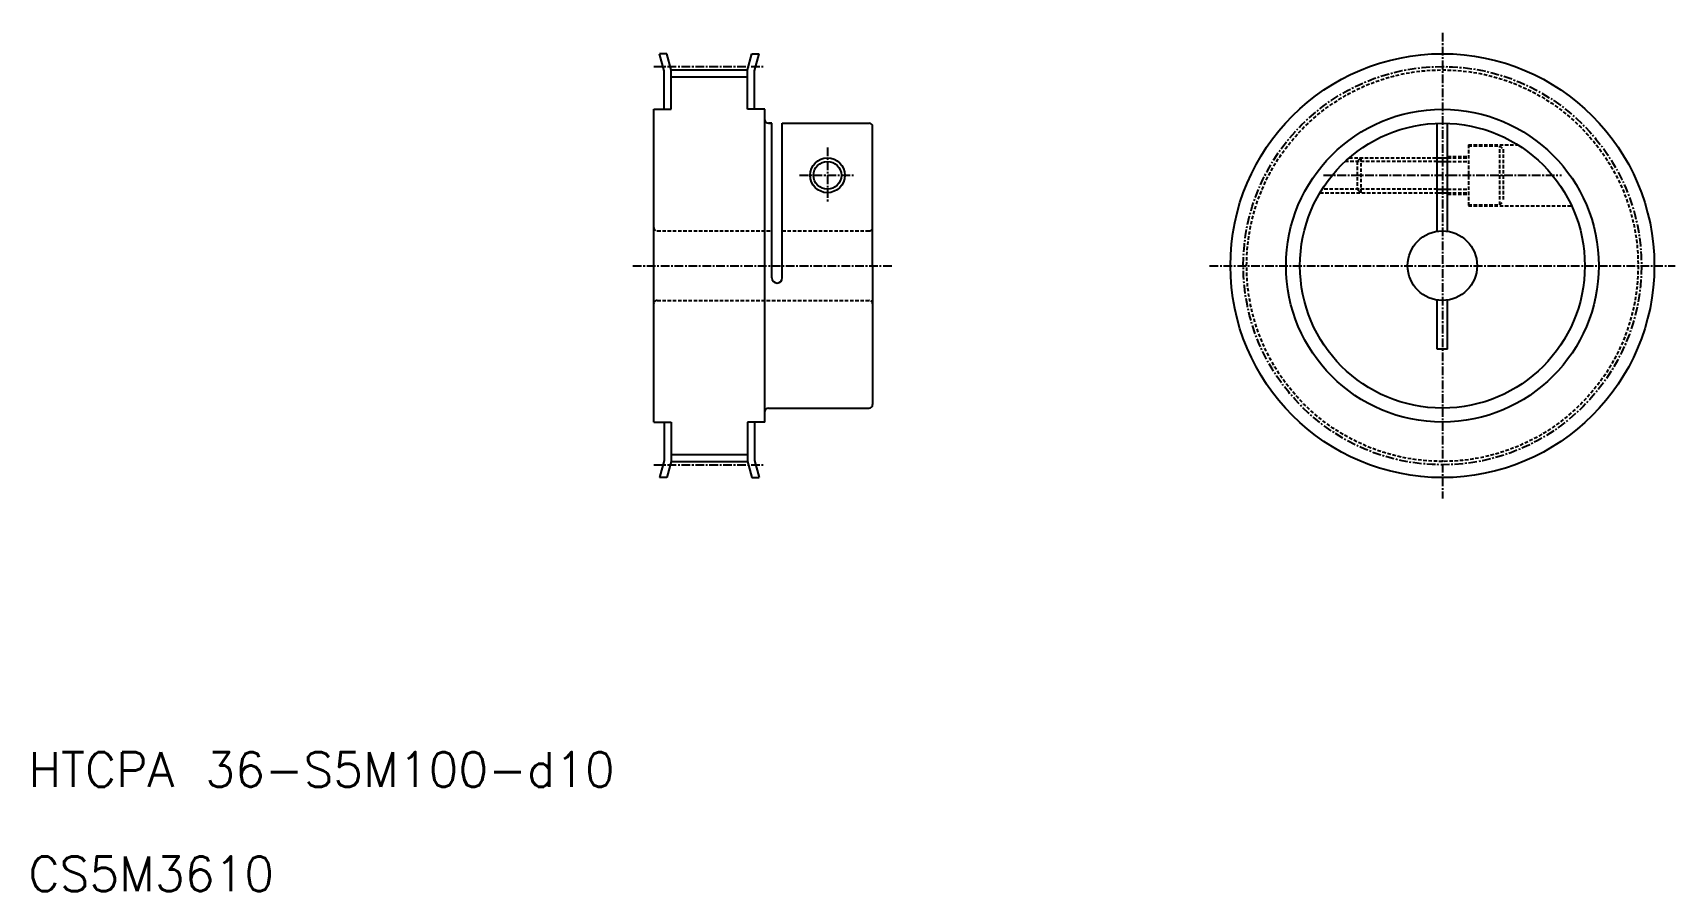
# Model space of a CAD drawing. Extents: x 11 to 247, y 10 to 133.
import ezdxf

# ---------------------------------------------------------------- set-up
doc = ezdxf.new("R2010")
doc.units = 0
doc.linetypes.add('CENTER', pattern=[2, 1.25, -0.25, 0.25, -0.25])
doc.linetypes.add('DASHED', pattern=[0.75, 0.5, -0.25])
doc.layers.get('0').update_dxf_attribs({"linetype": 'CONTINUOUS'})
doc.layers.add('CENTER', color=1, linetype='CENTER')
doc.styles.get("Standard").update_dxf_attribs({"font": 'txt.shx'})

msp = doc.modelspace()

# ---------------------------------------------------------------- linework, layer by layer
at = {"color": 7, "linetype": 'CONTINUOUS'}
for p, q in [((101.88, 130.5), (100.84, 130.5)), ((101.5, 128.04), (100.84, 130.5)), ((102.5, 128.17), (101.88, 130.5)), ((113.5, 128.17), (114.12, 130.5)), ((114.12, 130.5), (115.16, 130.5)), ((114.5, 128.04), (115.16, 130.5)), ((101.5, 122.5), (101.5, 128.04)), ((102.5, 122.5), (102.5, 128.17)), ((102.5, 128.17), (113.5, 128.17)), ((113.5, 122.5), (113.5, 128.17)), ((114.5, 122.5), (114.5, 128.04)), ((102.5, 127.17), (113.5, 127.17)), ((100, 77.5), (100, 122.5)), ((100, 122.5), (102.5, 122.5)), ((116, 122.5), (113.5, 122.5)), ((116, 77.5), (116, 122.5)), ((117, 120.5), (116.5, 120.5)), ((116.5, 120.5), (117, 120.5)), ((117, 98.25), (117, 120.5)), ((118.5, 98.25), (118.5, 120.5)), ((118.5, 120.5), (131, 120.5)), ((131.5, 100), (131.5, 120)), ((212.75, 104.97), (212.75, 120.49)), ((214.25, 104.97), (214.25, 120.49)), ((212.75, 115.5), (214.25, 115.5)), ((212.75, 110.5), (214.25, 110.5)), ((118.5, 98.5), (118.5, 99.75)), ((131.5, 100), (131.5, 80)), ((212.75, 88), (212.75, 95.06)), ((214.25, 88), (214.25, 95.06)), ((214.25, 88), (212.75, 88)), ((116.5, 79.5), (131, 79.5)), ((100, 77.5), (102.5, 77.5)), ((101.5, 77.5), (101.5, 71.96)), ((102.5, 77.5), (102.5, 71.83)), ((116, 77.5), (113.5, 77.5)), ((113.5, 77.5), (113.5, 71.83)), ((114.5, 77.5), (114.5, 71.96)), ((101.5, 71.96), (100.84, 69.5)), ((102.5, 71.83), (101.88, 69.5)), ((102.5, 72.83), (113.5, 72.83)), ((102.5, 71.83), (113.5, 71.83)), ((113.5, 71.83), (114.12, 69.5)), ((114.5, 71.96), (115.16, 69.5)), ((101.88, 69.5), (100.84, 69.5)), ((114.12, 69.5), (115.16, 69.5))]:
    msp.add_line(p, q, dxfattribs=at)
at = {"color": 3, "linetype": 'DASHED'}
for p, q in [((217.25, 117.4), (217.25, 108.6)), ((217.25, 117.4), (224.34, 117.4)), ((217.25, 117.25), (221.75, 117.25)), ((221.75, 108.75), (221.75, 117.25)), ((221.75, 117.25), (222.25, 116.75)), ((222.25, 116.75), (222.25, 109.25)), ((212.75, 115), (199.53, 115)), ((200.08, 115.5), (212.75, 115.5)), ((201.25, 115), (201.75, 115.5)), ((201.25, 115), (201.25, 111)), ((201.75, 115.5), (201.75, 110.5)), ((214.25, 115.7), (217.25, 115.7)), ((214.25, 115.5), (217.25, 115.5)), ((214.25, 115), (217.25, 115)), ((195.89, 110.5), (212.75, 110.5)), ((212.75, 111), (196.2, 111)), ((201.25, 111), (201.75, 110.5)), ((214.25, 111), (217.25, 111)), ((214.25, 110.5), (217.25, 110.5)), ((214.25, 110.3), (217.25, 110.3)), ((217.25, 108.75), (221.75, 108.75)), ((221.75, 108.75), (222.25, 109.25)), ((217.25, 108.6), (232.11, 108.6)), ((100.5, 105), (117, 105)), ((118.5, 105), (131, 105)), ((100.5, 95), (131, 95))]:
    msp.add_line(p, q, dxfattribs=at)
at = {"color": 3, "linetype": 'CONTINUOUS'}
for p, q in [((212.75, 115), (214.25, 115)), ((212.75, 111), (214.25, 111))]:
    msp.add_line(p, q, dxfattribs=at)
at = {"color": 7, "linetype": 'CONTINUOUS'}
for centre, radius in [((213.5, 100), 30.5), ((213.5, 100), 22.5), ((213.5, 100), 20.5), ((125, 113), 2), ((213.5, 100), 5)]:
    msp.add_circle(centre, radius, dxfattribs=at)
at = {"color": 3, "linetype": 'DASHED'}
msp.add_circle((213.5, 100), 28.17, dxfattribs=at)
at = {"color": 3, "linetype": 'CONTINUOUS'}
msp.add_circle((125, 113), 2.5, dxfattribs=at)
at = {"color": 7, "linetype": 'CONTINUOUS'}
for centre, radius, start, end in [((116.5, 121), 0.5, 180, 270), ((131, 120), 0.5, 0, 90), ((117.75, 98.25), 0.75, 180, 0), ((116.5, 79), 0.5, 90, 180), ((131, 80), 0.5, 270, 0)]:
    msp.add_arc(centre, radius, start, end, dxfattribs=at)
at = {"color": 3, "linetype": 'DASHED'}
for centre, start, end in [((100.5, 105.5), 180, 270), ((131, 105.5), 270, 0), ((100.5, 94.5), 90, 180), ((131, 94.5), 0, 90)]:
    msp.add_arc(centre, 0.5, start, end, dxfattribs=at)
at = {"layer": 'CENTER', "color": 1, "linetype": 'CENTER'}
for p, q in [((213.5, 133.5), (213.5, 66.5)), ((100, 128.65), (116, 128.65)), ((125, 117), (125, 109)), ((121, 113), (129, 113)), ((196.38, 113), (230.62, 113)), ((97, 100), (134.5, 100)), ((180, 100), (247, 100)), ((100, 71.35), (116, 71.35))]:
    msp.add_line(p, q, dxfattribs=at)
msp.add_circle((213.5, 100), 28.65, dxfattribs=at)

# ---------------------------------------------------------------- texts
at = {"color": 7, "linetype": 'CONTINUOUS'}
for s, p in [('HTCPA 36-S5M100-d10', (10, 25)), ('CS5M3610', (10, 10))]:
    msp.add_text(s, height=5, dxfattribs=at).set_placement(p)

doc.saveas('drawing.dxf')
